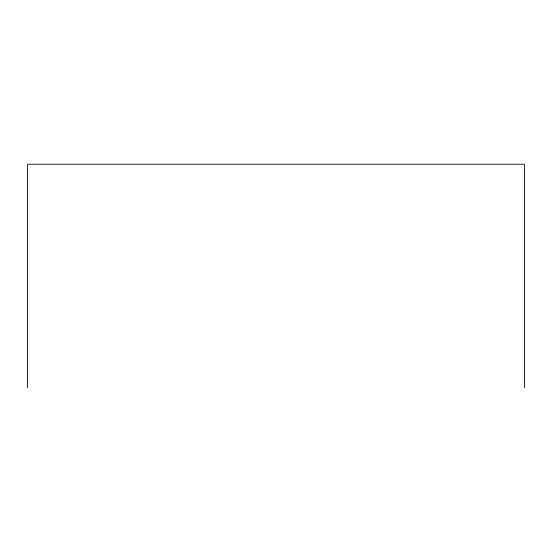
<?xml version="1.0" encoding="UTF-8"?>
<svg xmlns="http://www.w3.org/2000/svg" width="552" height="552" viewBox="0 0 552 552"><rect width="100%" height="100%" fill="white"/><g stroke="black" fill="none" stroke-linecap="round" stroke-linejoin="round"><path stroke-width="0.83" d="M524.4 387.787L524.4 164.213L27.6 164.213L27.6 387.787"/></g></svg>
